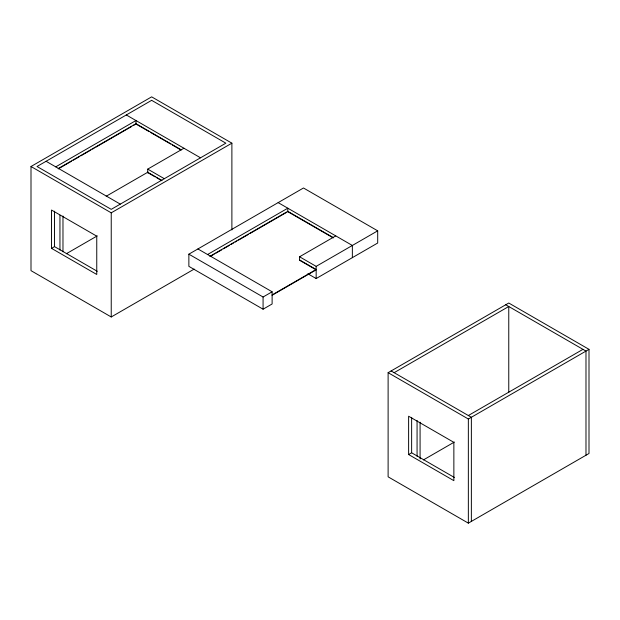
<?xml version="1.0" encoding="UTF-8"?>
<svg xmlns="http://www.w3.org/2000/svg" width="620" height="620" viewBox="0 0 620 620"><rect width="100%" height="100%" fill="white"/><g stroke="black" fill="none" stroke-linecap="round" stroke-linejoin="round"><path stroke-width="0.93" d="M194.184 269.088L111.236 316.975L31 270.653L31 166.509L151.652 96.852L231.888 143.174L231.888 229.958M55.738 166.858L135.974 120.536L135.974 124.287M58.241 168.547L135.974 123.667L181.451 149.924M58.241 168.896L71.618 161.169M73.284 160.208L79.135 156.829M80.809 155.868L90.838 150.071M92.512 149.11L94.178 148.141M95.852 147.18L131.789 126.426M133.463 125.465L135.974 124.016L149.203 131.657M147.731 172.871L147.731 169.12L183.931 148.226M106.191 196.245L147.994 172.104M31 166.509L111.236 212.831L231.888 143.174M51.514 248.356L96.759 274.482L96.759 236.166L51.514 210.048L51.514 248.356L54.529 246.621L97.263 271.289M66.317 253.743L97.278 235.871M197.919 248.946L272.118 291.788L272.118 303.978L263.074 309.202L188.868 266.36L188.868 254.169L303.49 187.992L377.696 230.834L377.696 243.024L316.161 278.55L307.861 273.761M207.568 254.518L287.804 208.196L287.804 211.947M210.079 256.207L287.804 211.327L333.289 237.584M210.079 256.556L214.256 254.138M215.931 253.177L221.782 249.798M223.448 248.837L229.299 245.458M230.973 244.489L233.476 243.04M235.151 242.079L236.825 241.11M238.491 240.149L248.527 234.36M250.193 233.391L286.13 212.644M299.569 260.532L299.569 256.781L335.769 235.887M188.868 254.169L263.074 297.011L272.118 291.788M299.569 256.781L316.161 266.36L377.696 230.834M272.118 294.919L316.161 269.499L299.569 259.92M272.118 295.267L316.161 269.847L299.569 260.268M388.112 372.682L508.764 303.025L589 349.347L589 453.491L468.348 523.148L388.112 476.827L388.112 372.682L468.348 419.012L589 349.347M394.142 372.682L508.764 306.505L508.764 392.328M468.348 415.524L582.971 349.347M408.619 454.538L453.863 480.655L453.863 442.347L408.619 416.221L408.619 454.538L411.634 452.794L454.367 477.462M423.429 459.916L454.382 442.045M505.75 304.769L585.985 351.091L585.985 455.235M126.317 114.964L200.524 157.805M278.155 202.624L352.354 245.466L352.354 257.656M150.854 132.61L170.702 144.065M172.352 145.026L180.621 149.8M287.804 211.676L333.289 237.933M147.731 169.12L164.323 178.7M147.731 172.259L161.835 180.397M147.731 172.608L155.202 176.917M156.86 177.87L161.835 180.745M46.082 161.285L120.288 204.127M391.127 370.946L471.363 417.268L471.363 521.412M468.348 419.012L468.348 523.148M420.081 422.181L420.081 458.947M417.066 420.438L417.066 456.235M411.634 417.353L411.634 452.794M316.161 266.36L316.161 278.55M263.074 297.011L263.074 309.202M111.236 212.831L111.236 316.975M62.977 216.008L62.977 251.805M59.954 215.233L59.954 250.062M54.529 211.18L54.529 246.621M151.652 100.332L37.029 166.509L111.236 209.351L225.858 143.174L151.652 100.332"/></g></svg>
